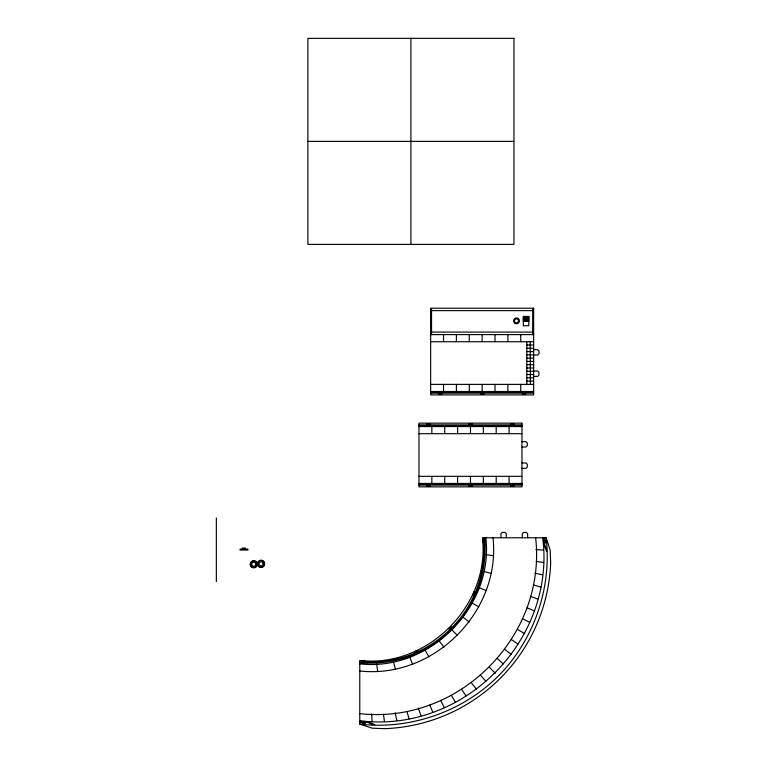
<?xml version="1.0" encoding="UTF-8"?>
<svg xmlns="http://www.w3.org/2000/svg" width="767" height="767" viewBox="0 0 767 767"><rect width="100%" height="100%" fill="white"/><g stroke="black" fill="none" stroke-linecap="round" stroke-linejoin="round"><path stroke-width="1.15" d="M359.771 720.74C462.932 733.77 555.778 640.924 542.748 537.763M359.771 713.626C458.484 724.853 546.861 636.476 535.634 537.763M359.771 670.962C433.537 679.246 501.254 611.529 492.97 537.763M359.771 663.848C429.137 671.844 493.852 607.128 485.856 537.763M530.409 384.382L530.218 341.718M307.893 141.368L513.938 141.368M430.651 308.813L431.533 308.813L431.533 334.604M533.631 308.813L532.691 308.813L532.691 334.604M431.533 310.625L532.691 310.625M523.315 317.049L528.789 317.049M523.315 317.663L528.789 317.663M523.315 318.295L528.789 318.295M523.315 318.909L528.789 318.909M523.315 319.532L528.789 319.532M523.315 320.146L528.789 320.146M523.315 320.779L528.789 320.779M523.315 321.383L528.789 321.383M431.533 332.092L532.691 332.092M430.651 334.604L533.631 334.604M430.651 341.718L533.631 341.718M526.804 344.997L533.631 344.997M526.804 348.285L533.631 348.285M533.631 349.704L537.648 349.704L538.98 351.046L538.98 353.721L537.648 355.063L533.631 355.063M526.804 351.564L533.631 351.564M526.804 354.843L533.631 354.843M526.804 358.131L533.631 358.131M526.804 361.41L533.631 361.41M526.804 364.689L533.631 364.689M526.804 367.978L533.631 367.978M533.631 371.036L537.648 371.036L538.98 372.378L538.98 375.053L537.648 376.396L533.631 376.396M526.804 371.257L533.631 371.257M526.804 374.545L533.631 374.545M526.804 377.824L533.631 377.824M526.804 381.103L533.631 381.103M430.651 384.382L533.631 384.392M430.651 391.496L533.631 391.496M430.651 392.273L533.631 392.273M430.651 393.155L533.631 393.155M418.983 424.899L521.963 424.899M418.983 425.781L521.963 425.781M418.983 426.557L521.963 426.557M418.983 433.671L521.963 433.671M521.963 441.658L525.98 441.658L527.312 443L527.312 445.675L525.98 447.017L521.963 447.017M521.963 462.99L525.98 462.99L527.312 464.332L527.312 467.007L525.98 468.349L521.963 468.349M418.983 476.336L521.963 476.336M418.983 483.45L521.963 483.45M418.983 484.217L521.963 484.217M418.983 485.108L521.963 485.108M546.152 537.763L482.453 537.763C490.362 605.288 427.296 668.354 359.771 660.445L359.771 724.144L372.292 728.199L385.072 728.65A172.45 172.45 0 0 0 550.658 563.064L550.198 550.236L546.152 537.763C551.962 588.145 533.928 640.196 498.176 676.168C462.204 711.92 410.153 729.954 359.771 724.144M544.407 539.968L545.49 539.968L545.49 543.036L544.407 543.036M484.207 542.653L483.124 542.653L483.124 539.594L484.207 539.594L484.198 537.763L484.207 544.819A113.986 113.986 0 0 1 461.216 616.956C448.618 633.274 431.821 646.121 412.771 654.002A113.986 113.986 0 0 1 367.518 662.189L359.771 662.189M543.515 537.763L543.515 543.976L544.407 543.976L546.65 549.393M484.207 544.819L485.08 544.819L485.08 537.763M359.771 663.072L367.518 663.072A114.628 114.628 0 0 0 440.124 639.563L451.801 629.304L461.993 617.56A114.628 114.628 0 0 0 485.08 544.819M359.771 721.517L367.518 721.517L374.852 724.729M359.771 722.399L367.518 722.399L372.935 724.642M535.941 549.594L543.209 550.121M486.105 554.675L493.267 555.644M536.248 561.434L543.659 562.479M534.81 573.179L542.269 574.761M483.9 571.444L490.966 573.371M533.372 584.933L540.879 587.052M530.218 596.352L537.677 598.989M479.289 587.723L486.115 590.58M527.073 607.761L534.474 610.935M522.279 618.586L529.527 622.267M472.367 603.15L478.809 606.898M517.485 629.41L524.58 633.6M511.158 639.419L518.003 644.069M463.287 617.416L469.212 621.989M504.83 649.419L511.426 654.539M497.093 658.393L503.353 663.915M452.223 630.215L457.525 635.517M489.365 667.357L495.29 673.282M480.391 675.085L485.914 681.345M471.427 682.822L476.547 689.418M439.424 641.279L443.997 647.204M461.427 689.149L466.077 695.995M451.418 695.477L455.608 702.572M425.158 650.368L428.906 656.801M440.594 700.271L444.275 707.519M543.515 543.976L546.737 551.31M429.769 705.065L432.943 712.466M409.722 657.29L412.588 664.107M418.36 708.209L420.997 715.669M406.941 711.364L409.06 718.88M393.452 661.892L395.379 668.958M395.187 712.802L396.769 720.261M264.423 563.687L264.279 562.825A3.346 3.346 0 0 0 258.719 561.425A3.346 3.346 0 0 0 260.071 566.995A3.346 3.346 0 0 0 264.375 563.208M257.731 563.927L257.875 564.79M256.955 563.275L257.098 564.138M250.406 564.378L250.55 565.241M383.442 714.24L384.478 721.651M376.683 664.097L377.642 671.259M371.602 713.933L372.129 721.201M544.407 537.763L544.407 543.976M527.648 537.763L527.648 533.746L526.306 532.403L523.631 532.403L522.289 533.746L522.289 537.763M526.804 341.718L526.804 384.382M525.529 393.155L525.529 394.248L522.461 394.248L522.461 393.155M520.755 334.604L520.755 341.718M520.755 384.382L520.755 391.496M513.871 424.899L513.871 423.806L510.812 423.806L510.812 424.899M513.852 485.108L513.852 486.192L510.793 486.192L510.793 485.108M509.087 426.557L509.087 433.671M509.087 476.336L509.087 483.45M507.888 334.604L507.888 341.718M507.888 384.382L507.888 391.496M506.316 537.763L506.316 533.746L504.974 532.403L502.299 532.403L500.956 533.746L500.956 537.763M496.211 426.557L496.211 433.671M496.211 476.336L496.211 483.45M495.012 334.604L495.012 341.718M495.012 384.382L495.012 391.496M483.756 393.155L483.756 394.248L480.698 394.248L480.698 393.155M483.344 426.557L483.344 433.671M483.344 476.336L483.344 483.45M482.136 334.604L482.136 341.718M482.136 384.382L482.136 391.496M472.088 485.108L472.088 486.192L469.03 486.192L469.03 485.108M471.906 424.899L471.906 423.806L468.848 423.806L468.848 424.899M470.468 426.557L470.468 433.671M470.468 476.336L470.468 483.45M469.27 334.604L469.27 341.718M469.27 384.382L469.27 391.496M457.602 426.557L457.602 433.671M457.602 476.336L457.602 483.45M456.394 334.604L456.394 341.718M456.394 384.382L456.394 391.496M444.726 426.557L444.726 433.671M444.726 476.336L444.726 483.45M443.518 334.604L443.518 341.718M443.518 384.382L443.518 391.496M441.802 393.155L441.802 394.248L438.743 394.248L438.743 393.155M431.85 426.557L431.85 433.671M431.85 476.336L431.85 483.45M430.143 424.899L430.143 423.806L427.085 423.806L427.085 424.899M430.134 485.108L430.134 486.192L427.075 486.192L427.075 485.108M410.911 38.35L410.911 244.395M367.518 662.189L367.518 663.072M367.518 721.517L367.518 722.399M365.303 722.399L365.303 723.482L362.245 723.482L362.245 722.399M365.034 662.189L365.034 661.096L361.976 661.096L361.976 662.189M245.335 549.172L245.335 548.079L242.276 548.079L242.276 549.172M216.342 517.926L216.342 581.626M250.541 564.368A3.212 3.212 0 0 1 255.114 561.358A3.212 3.212 0 0 1 255.708 566.803A3.212 3.212 0 0 1 250.598 564.828M474.083 592.028L472.779 594.789L473.757 595.259L475.07 592.488L474.083 592.028M451.121 626.869L448.916 628.988L449.673 629.774L451.878 627.655L451.121 626.869M417.641 650.464L414.842 651.691L415.283 652.688L418.082 651.461L417.641 650.464M513.938 38.35L307.893 38.35L307.893 244.395L513.938 244.395L513.938 38.35M533.631 308.209L430.651 308.209L430.651 394.9L533.631 394.9L533.631 308.209M528.789 316.426L523.315 316.426L523.315 325.745L528.789 325.745L528.789 316.426M521.963 423.154L418.983 423.154L418.983 486.853L521.963 486.853L521.963 423.154M247.808 549.172L240.061 549.172L240.061 550.054L247.808 550.054L247.808 549.172M263.1 563.803L263.033 563.285A2.023 2.023 0 0 0 259.054 563.803L259.121 564.33A2.023 2.023 0 0 0 263.1 563.803M255.775 564.253L255.708 563.735A2.023 2.023 0 0 0 251.729 564.253L251.797 564.78A2.023 2.023 0 0 0 255.775 564.253M514.446 322.926A2.915 2.915 0 0 0 519.317 321.622A2.915 2.915 0 0 0 515.75 318.056A2.915 2.915 0 0 0 514.446 322.926M515.443 322.619A2.023 2.023 0 0 0 518.473 320.865A2.023 2.023 0 0 0 515.443 319.11A2.023 2.023 0 0 0 515.443 322.619M251.288 566.909A3.614 3.614 0 0 0 257.281 565.068A3.614 3.614 0 0 0 252.688 560.802A3.614 3.614 0 0 0 251.288 566.909M258.613 566.449A3.614 3.614 0 0 0 264.605 564.617A3.614 3.614 0 0 0 260.013 560.351A3.614 3.614 0 0 0 258.613 566.449"/></g></svg>
